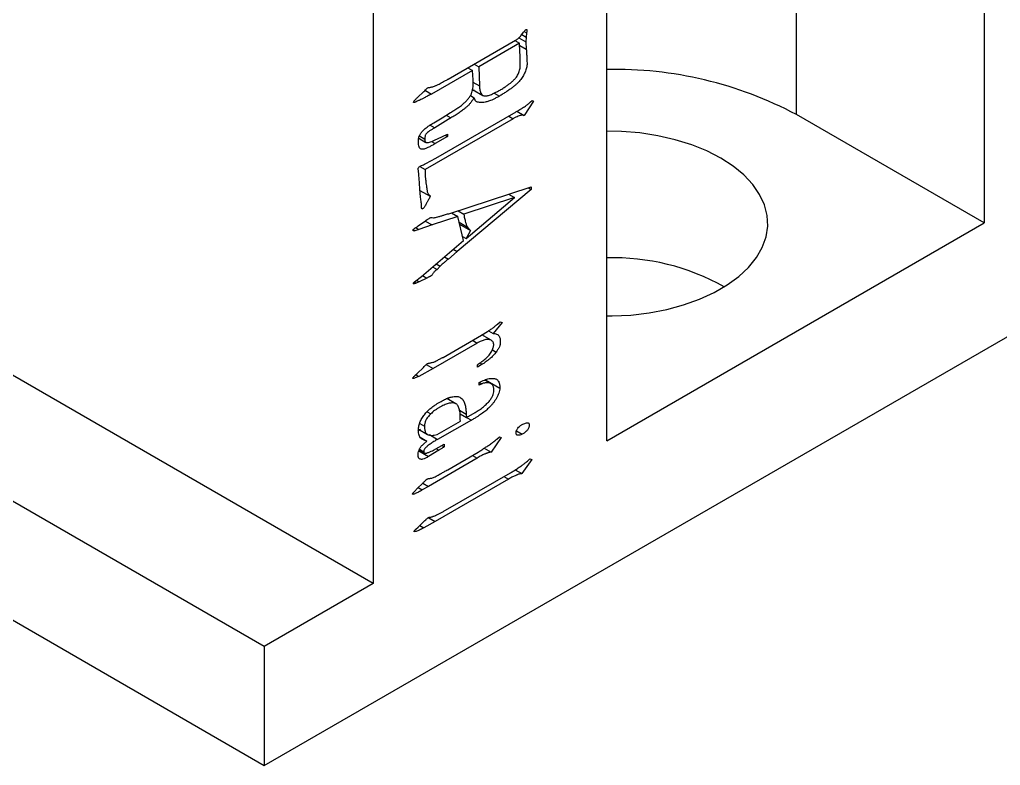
# Model space of a CAD drawing. Header units: millimetres. Extents: x 0 to 210, y 0 to 297.
# Drawn here: x 176.9 to 197.11, y 223.87 to 239.24 of the extents above; entities that cross this region are included whole.
import ezdxf

# ---------------------------------------------------------------- set-up
doc = ezdxf.new("R2010")
doc.units = ezdxf.units.MM

msp = doc.modelspace()

# ---------------------------------------------------------------- linework, layer by layer
at = {"color": 7, "linetype": 'Continuous', "lineweight": 25}
for p, q in [((192.903, 237.28), (192.903, 256.713)), ((196.774, 254.478), (196.774, 235.045)), ((184.188, 227.615), (141.09, 252.495)), ((181.943, 226.319), (138.844, 251.199)), ((188.996, 230.554), (188.996, 249.988)), ((138.844, 248.75), (181.943, 223.87)), ((184.188, 240.721), (184.188, 227.615)), ((185.728, 238.008), (187.12, 238.811)), ((187.105, 238.803), (187.201, 238.748)), ((187.189, 238.862), (187.33, 238.78)), ((187.23, 238.904), (187.283, 238.976)), ((187.247, 238.927), (187.34, 238.873)), ((187.297, 238.993), (187.347, 238.964)), ((187.34, 238.873), (187.33, 238.78)), ((187.347, 238.964), (187.34, 238.873)), ((187.201, 238.748), (186.361, 238.266)), ((187.209, 238.579), (187.201, 238.748)), ((187.33, 238.78), (187.34, 238.626)), ((186.134, 238.242), (186.23, 238.187)), ((186.269, 238.32), (186.361, 238.266)), ((186.361, 238.266), (186.376, 237.868)), ((186.23, 238.187), (185.389, 237.702)), ((186.244, 237.993), (186.23, 238.187)), ((186.234, 237.799), (186.447, 237.675)), ((186.241, 237.945), (186.376, 237.868)), ((185.101, 237.63), (185.23, 237.753)), ((185.263, 237.775), (185.389, 237.702)), ((186.187, 237.669), (186.265, 237.623)), ((186.266, 237.78), (186.226, 237.768)), ((186.286, 237.574), (186.265, 237.623)), ((187.49, 237.556), (187.294, 237.263)), ((187.426, 237.54), (187.461, 237.568)), ((187.461, 237.568), (187.49, 237.556)), ((187.07, 237.194), (185.254, 236.146)), ((185.436, 237.112), (185.607, 237.215)), ((185.785, 237.21), (185.454, 237.007)), ((185.479, 236.383), (187.081, 237.308)), ((185.607, 237.215), (185.781, 237.32)), ((185.69, 237.265), (185.785, 237.21)), ((187.147, 237.348), (187.294, 237.263)), ((196.774, 235.045), (192.903, 237.28)), ((185.362, 237.06), (185.454, 237.007)), ((185.125, 236.79), (185.27, 236.706)), ((185.139, 236.839), (185.251, 236.775)), ((185.714, 236.824), (185.464, 236.68)), ((185.511, 236.781), (185.714, 236.877)), ((185.663, 236.853), (185.714, 236.824)), ((185.714, 236.877), (185.714, 236.824)), ((181.943, 223.87), (203.828, 236.503)), ((185.269, 236.27), (185.479, 236.383)), ((185.143, 236.211), (185.254, 236.146)), ((185.123, 236.037), (185.116, 236.129)), ((185.137, 235.873), (185.123, 236.037)), ((185.742, 235.236), (187.44, 235.793)), ((187.377, 235.772), (187.44, 235.736)), ((187.44, 235.793), (187.44, 235.736)), ((185.149, 235.718), (185.361, 235.596)), ((187.44, 235.736), (185.913, 234.456)), ((187.098, 235.567), (186.052, 235.23)), ((186.098, 234.727), (187.098, 235.567)), ((186.972, 235.64), (187.098, 235.567)), ((185.191, 235.341), (185.201, 235.335)), ((185.927, 235.179), (185.397, 235.004)), ((185.797, 235.254), (185.927, 235.179)), ((186.044, 234.687), (185.927, 235.179)), ((185.933, 235.299), (186.052, 235.23)), ((185.112, 234.984), (185.261, 235.09)), ((185.397, 235.004), (185.126, 234.91)), ((185.397, 235.156), (185.429, 235.154)), ((185.965, 235.021), (186.19, 234.891)), ((188.996, 230.554), (196.774, 235.045)), ((185.009, 234.903), (185.041, 234.885)), ((185.126, 234.91), (185.041, 234.885)), ((185.061, 234.947), (185.126, 234.91)), ((186.025, 234.769), (186.098, 234.727)), ((186.19, 234.891), (186.098, 234.727)), ((186.13, 234.959), (186.19, 234.891)), ((185.18, 233.946), (186.044, 234.687)), ((185.913, 234.456), (185.735, 234.303)), ((185.483, 234.206), (185.568, 234.158)), ((185.568, 234.158), (185.5, 234.09)), ((185.652, 234.351), (185.735, 234.303)), ((185.199, 233.963), (185.29, 233.911)), ((185.409, 234.143), (185.5, 234.09)), ((185.032, 233.83), (185.069, 233.808)), ((185.037, 233.835), (185.18, 233.946)), ((185.13, 233.835), (185.069, 233.808)), ((185.077, 233.866), (185.13, 233.835)), ((185.29, 233.911), (185.13, 233.835)), ((186.839, 232.998), (186.657, 232.769)), ((186.746, 232.961), (186.803, 233.01)), ((186.803, 233.01), (186.839, 232.998)), ((186.415, 232.737), (186.543, 232.811)), ((186.618, 232.628), (186.422, 232.741)), ((186.562, 232.824), (186.657, 232.769)), ((186.329, 232.572), (185.418, 232.046)), ((185.625, 232.276), (186.415, 232.737)), ((186.23, 232.629), (186.329, 232.572)), ((186.641, 232.434), (186.721, 232.387)), ((186.433, 232.134), (186.333, 232.077)), ((186.384, 232.162), (186.433, 232.134)), ((185.045, 231.901), (185.09, 231.944)), ((185.09, 231.944), (185.219, 232.071)), ((185.418, 232.046), (185.123, 231.884)), ((185.279, 232.127), (185.418, 232.046)), ((186.333, 232.077), (186.333, 232.126)), ((185.063, 231.918), (185.123, 231.884)), ((186.369, 231.703), (186.369, 231.757)), ((186.422, 231.729), (186.369, 231.703)), ((186.61, 231.737), (186.485, 231.809)), ((186.5, 231.816), (186.796, 231.645)), ((185.889, 231.321), (185.702, 231.429)), ((185.736, 231.433), (185.738, 231.408)), ((186.105, 231.037), (186.286, 231.142)), ((185.503, 230.689), (185.981, 230.965)), ((186.208, 230.981), (185.511, 230.587)), ((185.975, 231.112), (186.105, 231.037)), ((186.101, 231.109), (186.105, 231.037)), ((185.157, 230.791), (185.107, 230.759)), ((185.122, 230.794), (185.303, 230.69)), ((185.147, 230.917), (185.244, 230.861)), ((187.136, 230.761), (187.255, 230.692)), ((185.15, 230.635), (185.293, 230.552)), ((185.226, 230.492), (185.293, 230.552)), ((185.343, 230.684), (185.511, 230.587)), ((185.443, 230.675), (185.503, 230.689)), ((186.824, 230.628), (186.618, 230.324)), ((186.732, 230.591), (186.788, 230.64)), ((186.788, 230.64), (186.824, 230.628)), ((185.125, 230.35), (185.326, 230.234)), ((185.131, 230.367), (185.241, 230.303)), ((185.139, 230.382), (185.23, 230.33)), ((185.539, 230.365), (185.326, 230.234)), ((185.429, 230.363), (185.649, 230.486)), ((185.487, 230.395), (185.539, 230.365)), ((185.602, 230.46), (185.649, 230.433)), ((185.649, 230.486), (185.649, 230.433)), ((185.721, 229.962), (186.351, 230.326)), ((186.475, 230.407), (186.618, 230.324)), ((186.326, 230.201), (185.326, 229.619)), ((186.23, 230.256), (186.326, 230.201)), ((187.451, 230.171), (187.248, 229.882)), ((187.362, 230.136), (187.415, 230.184)), ((187.415, 230.184), (187.451, 230.171)), ((187.111, 229.961), (187.248, 229.882)), ((186.97, 229.766), (185.461, 228.895)), ((185.674, 229.126), (187.016, 229.9)), ((185.084, 229.566), (185.212, 229.689)), ((185.326, 229.619), (185.197, 229.545)), ((185.112, 228.78), (185.233, 228.899)), ((185.066, 228.737), (185.112, 228.78)), ((185.461, 228.895), (185.226, 228.764)), ((184.188, 227.615), (181.943, 226.319)), ((181.943, 226.319), (181.943, 223.87))]:
    msp.add_line(p, q, dxfattribs=at)
at = {"color": 8, "linetype": 'Continuous', "lineweight": 25}
for p, q in [((187.203, 238.705), (187.34, 238.626)), ((186.676, 237.723), (186.785, 237.66)), ((186.977, 237.248), (187.07, 237.194)), ((185.385, 236.726), (185.464, 236.68)), ((185.255, 235.086), (185.397, 235.004)), ((185.956, 235.059), (186.13, 234.959)), ((185.83, 234.504), (185.913, 234.456)), ((186.372, 231.758), (186.422, 231.729)), ((185.295, 231.156), (185.372, 231.111)), ((185.961, 231.19), (186.101, 231.109)), ((186.109, 231.039), (186.208, 230.981)), ((186.877, 229.82), (186.97, 229.766)), ((185.113, 229.594), (185.197, 229.545)), ((185.209, 229.687), (185.326, 229.619)), ((185.333, 228.969), (185.461, 228.895)), ((185.144, 228.811), (185.226, 228.764))]:
    msp.add_line(p, q, dxfattribs=at)
at = {"color": 7, "linetype": 'Continuous', "lineweight": 25, "flags": 128}
msp.add_lwpolyline([(188.996, 233.129), (189.11, 233.13), (189.492, 233.149), (189.868, 233.194), (190.232, 233.264), (190.58, 233.358), (190.906, 233.474), (191.207, 233.611), (191.479, 233.768), (191.717, 233.942), (191.918, 234.13), (192.081, 234.331), (192.201, 234.541), (192.279, 234.758), (192.312, 234.979), (192.301, 235.2), (192.245, 235.42), (192.146, 235.634), (192.004, 235.839), (191.822, 236.034), (191.602, 236.216), (191.347, 236.381), (191.06, 236.529), (190.746, 236.656), (190.408, 236.761), (190.052, 236.843), (189.681, 236.9), (189.301, 236.932), (188.996, 236.939)], dxfattribs=at)
at = {"color": 7, "linetype": 'Continuous', "lineweight": 25}
for centre, radius, start, end in [((189.16, 230.226), 7.985, 62.047, 91.1746), ((189.127, 229.669), 4.66, 60.5924, 91.616)]:
    msp.add_arc(centre, radius, start, end, dxfattribs=at)
for points, knots in [([(187.283, 238.976), (187.29, 238.984), (187.301, 238.998), (187.318, 239.016), (187.331, 239.026), (187.342, 239.034), (187.35, 239.029), (187.352, 239.015), (187.352, 238.993), (187.349, 238.974), (187.347, 238.964)], [0, 0, 0, 0, 0.172549, 0.310456, 0.41505, 0.489008, 0.555792, 0.653307, 0.800997, 1, 1, 1, 1]), ([(187.12, 238.811), (187.13, 238.818), (187.151, 238.83), (187.18, 238.853), (187.207, 238.876), (187.222, 238.895), (187.23, 238.904)], [0, 0, 0, 0, 0.281989, 0.539311, 0.779049, 1, 1, 1, 1]), ([(187.34, 238.626), (187.342, 238.596), (187.345, 238.54), (187.349, 238.462), (187.352, 238.4), (187.355, 238.351), (187.355, 238.309), (187.349, 238.266), (187.338, 238.222), (187.323, 238.176), (187.304, 238.129), (187.28, 238.085), (187.254, 238.041), (187.224, 237.999), (187.189, 237.958), (187.148, 237.916), (187.101, 237.874), (187.047, 237.831), (186.988, 237.788), (186.924, 237.746), (186.856, 237.702), (186.809, 237.674), (186.785, 237.66)], [0, 0, 0, 0, 0.084018, 0.153991, 0.210518, 0.253033, 0.287973, 0.322876, 0.357891, 0.394679, 0.431656, 0.46751, 0.503633, 0.540621, 0.580048, 0.624464, 0.674527, 0.730393, 0.791128, 0.856384, 0.925821, 1, 1, 1, 1]), ([(187.216, 238.283), (187.216, 238.288), (187.216, 238.3), (187.215, 238.32), (187.215, 238.348), (187.214, 238.382), (187.213, 238.422), (187.212, 238.469), (187.21, 238.522), (187.209, 238.559), (187.209, 238.579)], [0, 0, 0, 0, 0.048663, 0.119659, 0.210925, 0.326518, 0.46243, 0.61861, 0.799172, 1, 1, 1, 1]), ([(187.038, 237.95), (187.053, 237.963), (187.081, 237.989), (187.118, 238.03), (187.149, 238.069), (187.172, 238.109), (187.189, 238.149), (187.203, 238.192), (187.211, 238.237), (187.214, 238.267), (187.216, 238.283)], [0, 0, 0, 0, 0.159352, 0.298834, 0.421008, 0.527375, 0.63192, 0.744716, 0.866472, 1, 1, 1, 1]), ([(185.23, 237.753), (185.241, 237.765), (185.262, 237.784), (185.288, 237.811), (185.306, 237.826), (185.32, 237.837), (185.335, 237.839), (185.354, 237.84), (185.381, 237.844), (185.413, 237.852), (185.445, 237.864), (185.473, 237.873), (185.498, 237.886), (185.527, 237.899), (185.566, 237.921), (185.612, 237.944), (185.656, 237.968), (185.691, 237.989), (185.714, 238), (185.725, 238.006), (185.728, 238.008)], [0, 0, 0, 0, 0.0723716, 0.1270556, 0.1632229, 0.181976, 0.2108579, 0.2525989, 0.3089534, 0.3777944, 0.4476558, 0.5055401, 0.5419144, 0.5990154, 0.6757029, 0.7720903, 0.866369, 0.9357529, 0.9803261, 1, 1, 1, 1]), ([(185.781, 237.32), (185.804, 237.334), (185.853, 237.366), (185.926, 237.414), (185.997, 237.464), (186.06, 237.515), (186.113, 237.566), (186.158, 237.621), (186.195, 237.677), (186.221, 237.735), (186.235, 237.794), (186.243, 237.856), (186.246, 237.924), (186.245, 237.969), (186.244, 237.993)], [0, 0, 0, 0, 0.098911, 0.210101, 0.318709, 0.407924, 0.485266, 0.559693, 0.628146, 0.689865, 0.753516, 0.82518, 0.908082, 1, 1, 1, 1]), ([(186.376, 237.868), (186.376, 237.852), (186.378, 237.822), (186.384, 237.782), (186.392, 237.748), (186.406, 237.714), (186.43, 237.684), (186.461, 237.667), (186.49, 237.662), (186.516, 237.665), (186.546, 237.669), (186.581, 237.679), (186.622, 237.695), (186.673, 237.718), (186.733, 237.749), (186.8, 237.785), (186.868, 237.825), (186.931, 237.867), (186.987, 237.907), (187.022, 237.936), (187.038, 237.95)], [0, 0, 0, 0, 0.050996, 0.096666, 0.137984, 0.174223, 0.238773, 0.298111, 0.328972, 0.363115, 0.400914, 0.443007, 0.492646, 0.553367, 0.625969, 0.709915, 0.795739, 0.872188, 0.940153, 1, 1, 1, 1]), ([(185.389, 237.702), (185.362, 237.688), (185.312, 237.662), (185.244, 237.628), (185.191, 237.6), (185.143, 237.576), (185.097, 237.554), (185.059, 237.537), (185.033, 237.528), (185.023, 237.526), (185.015, 237.525), (185.016, 237.53), (185.016, 237.531)], [0, 0, 0, 0, 0.217813, 0.39683, 0.534127, 0.632623, 0.775829, 0.895915, 0.942639, 0.973299, 0.990206, 1, 1, 1, 1]), ([(185.016, 237.531), (185.017, 237.533), (185.018, 237.538), (185.022, 237.55), (185.036, 237.567), (185.056, 237.589), (185.078, 237.614), (185.095, 237.625), (185.101, 237.63)], [0, 0, 0, 0, 0.050344, 0.119535, 0.259637, 0.513584, 0.790603, 1, 1, 1, 1]), ([(186.265, 237.623), (186.25, 237.602), (186.222, 237.564), (186.183, 237.509), (186.14, 237.46), (186.088, 237.414), (186.024, 237.366), (185.951, 237.313), (185.87, 237.26), (185.814, 237.227), (185.785, 237.21)], [0, 0, 0, 0, 0.110135, 0.200314, 0.287011, 0.392224, 0.518154, 0.666158, 0.829063, 1, 1, 1, 1]), ([(186.785, 237.66), (186.762, 237.647), (186.718, 237.622), (186.658, 237.592), (186.607, 237.568), (186.552, 237.548), (186.494, 237.535), (186.432, 237.526), (186.379, 237.527), (186.34, 237.534), (186.316, 237.543), (186.302, 237.551), (186.292, 237.562), (186.288, 237.57), (186.286, 237.574)], [0, 0, 0, 0, 0.126762, 0.23739, 0.330069, 0.40728, 0.538253, 0.660757, 0.771131, 0.866738, 0.908294, 0.944285, 0.97465, 1, 1, 1, 1]), ([(187.081, 237.308), (187.101, 237.319), (187.136, 237.34), (187.183, 237.368), (187.219, 237.389), (187.25, 237.407), (187.283, 237.43), (187.325, 237.456), (187.373, 237.493), (187.407, 237.523), (187.426, 237.54)], [0, 0, 0, 0, 0.171512, 0.308123, 0.408309, 0.47511, 0.580113, 0.69723, 0.833976, 1, 1, 1, 1]), ([(187.294, 237.263), (187.286, 237.263), (187.269, 237.264), (187.243, 237.265), (187.211, 237.26), (187.171, 237.245), (187.122, 237.224), (187.088, 237.205), (187.07, 237.194)], [0, 0, 0, 0, 0.122832, 0.241577, 0.37826, 0.557423, 0.768141, 1, 1, 1, 1]), ([(185.119, 236.756), (185.12, 236.767), (185.121, 236.786), (185.128, 236.816), (185.138, 236.845), (185.151, 236.872), (185.168, 236.898), (185.189, 236.925), (185.214, 236.951), (185.243, 236.979), (185.28, 237.009), (185.324, 237.04), (185.377, 237.075), (185.415, 237.099), (185.436, 237.112)], [0, 0, 0, 0, 0.065484, 0.125002, 0.180702, 0.233774, 0.289425, 0.351416, 0.420562, 0.498492, 0.59115, 0.705666, 0.84147, 1, 1, 1, 1]), ([(185.454, 237.007), (185.435, 236.996), (185.4, 236.975), (185.349, 236.943), (185.308, 236.914), (185.278, 236.889), (185.262, 236.862), (185.255, 236.838), (185.251, 236.808), (185.251, 236.787), (185.251, 236.775)], [0, 0, 0, 0, 0.206297, 0.399056, 0.559378, 0.678039, 0.729452, 0.798065, 0.885914, 1, 1, 1, 1]), ([(185.251, 236.775), (185.25, 236.763), (185.249, 236.74), (185.258, 236.713), (185.279, 236.7), (185.31, 236.7), (185.348, 236.709), (185.394, 236.727), (185.449, 236.752), (185.489, 236.771), (185.511, 236.781)], [0, 0, 0, 0, 0.092698, 0.17497, 0.260178, 0.364258, 0.490263, 0.630612, 0.797429, 1, 1, 1, 1]), ([(185.464, 236.68), (185.441, 236.667), (185.397, 236.642), (185.338, 236.611), (185.29, 236.587), (185.251, 236.572), (185.22, 236.564), (185.195, 236.563), (185.172, 236.568), (185.149, 236.582), (185.128, 236.611), (185.117, 236.659), (185.117, 236.709), (185.118, 236.742), (185.119, 236.756)], [0, 0, 0, 0, 0.139747, 0.257695, 0.352953, 0.427012, 0.486741, 0.543186, 0.594958, 0.645098, 0.741851, 0.837206, 0.927981, 1, 1, 1, 1]), ([(185.116, 236.129), (185.113, 236.137), (185.108, 236.15), (185.111, 236.175), (185.123, 236.192), (185.136, 236.207), (185.156, 236.22), (185.185, 236.231), (185.223, 236.248), (185.252, 236.262), (185.269, 236.27)], [0, 0, 0, 0, 0.132593, 0.212377, 0.278407, 0.338647, 0.427046, 0.567763, 0.760829, 1, 1, 1, 1]), ([(185.254, 236.146), (185.254, 236.13), (185.254, 236.098), (185.256, 236.058), (185.256, 236.025), (185.257, 236), (185.261, 235.974), (185.265, 235.94), (185.27, 235.894), (185.277, 235.841), (185.285, 235.788), (185.291, 235.742), (185.297, 235.706), (185.302, 235.672), (185.314, 235.642), (185.334, 235.622), (185.354, 235.613), (185.359, 235.601), (185.361, 235.596)], [0, 0, 0, 0, 0.079476, 0.145574, 0.196333, 0.232833, 0.271433, 0.329394, 0.406593, 0.503281, 0.600107, 0.680552, 0.742733, 0.788555, 0.857031, 0.920814, 0.971708, 1, 1, 1, 1]), ([(185.201, 235.335), (185.198, 235.335), (185.191, 235.334), (185.185, 235.343), (185.181, 235.356), (185.181, 235.384), (185.182, 235.423), (185.176, 235.47), (185.169, 235.52), (185.163, 235.559), (185.159, 235.589), (185.157, 235.612), (185.154, 235.641), (185.152, 235.676), (185.149, 235.717), (185.145, 235.763), (185.141, 235.816), (185.138, 235.854), (185.137, 235.873)], [0, 0, 0, 0, 0.021338, 0.043756, 0.069663, 0.10284, 0.180561, 0.268223, 0.362456, 0.458891, 0.489228, 0.529854, 0.581927, 0.644319, 0.717124, 0.800343, 0.895008, 1, 1, 1, 1]), ([(185.361, 235.596), (185.359, 235.592), (185.354, 235.581), (185.343, 235.559), (185.324, 235.523), (185.299, 235.477), (185.272, 235.431), (185.253, 235.394), (185.238, 235.368), (185.224, 235.351), (185.211, 235.342), (185.204, 235.337), (185.201, 235.335)], [0, 0, 0, 0, 0.03901, 0.115158, 0.23822, 0.428453, 0.618568, 0.746564, 0.832486, 0.903761, 0.959287, 1, 1, 1, 1]), ([(185.429, 235.154), (185.437, 235.154), (185.457, 235.155), (185.494, 235.164), (185.542, 235.176), (185.597, 235.194), (185.651, 235.212), (185.694, 235.224), (185.723, 235.234), (185.738, 235.236), (185.742, 235.236)], [0, 0, 0, 0, 0.084956, 0.202391, 0.355417, 0.541857, 0.724422, 0.861285, 0.953312, 1, 1, 1, 1]), ([(186.052, 235.23), (186.055, 235.209), (186.06, 235.172), (186.071, 235.122), (186.084, 235.077), (186.095, 235.036), (186.106, 235.004), (186.114, 234.983), (186.121, 234.969), (186.127, 234.962), (186.13, 234.959)], [0, 0, 0, 0, 0.212711, 0.369023, 0.517694, 0.709327, 0.80827, 0.888622, 0.952006, 1, 1, 1, 1]), ([(185.041, 234.885), (185.035, 234.884), (185.025, 234.883), (185.012, 234.883), (185.007, 234.889), (185.006, 234.898), (185.013, 234.911), (185.023, 234.92), (185.036, 234.93), (185.055, 234.944), (185.081, 234.962), (185.101, 234.976), (185.112, 234.984)], [0, 0, 0, 0, 0.122724, 0.205158, 0.260708, 0.304226, 0.356362, 0.431366, 0.502717, 0.620721, 0.785116, 1, 1, 1, 1]), ([(185.261, 235.09), (185.274, 235.099), (185.296, 235.114), (185.325, 235.132), (185.345, 235.145), (185.363, 235.154), (185.38, 235.157), (185.391, 235.157), (185.397, 235.156)], [0, 0, 0, 0, 0.267263, 0.476799, 0.628962, 0.720577, 0.855394, 1, 1, 1, 1]), ([(185.735, 234.303), (185.715, 234.287), (185.679, 234.257), (185.631, 234.216), (185.595, 234.184), (185.576, 234.165), (185.568, 234.158)], [0, 0, 0, 0, 0.356475, 0.639464, 0.855118, 1, 1, 1, 1]), ([(185.5, 234.09), (185.49, 234.081), (185.472, 234.065), (185.448, 234.041), (185.43, 234.02), (185.415, 233.998), (185.403, 233.978), (185.391, 233.962), (185.38, 233.956), (185.369, 233.95), (185.356, 233.945), (185.339, 233.936), (185.317, 233.925), (185.299, 233.916), (185.29, 233.911)], [0, 0, 0, 0, 0.13714, 0.249864, 0.338941, 0.407861, 0.502672, 0.556159, 0.593726, 0.650015, 0.694784, 0.769917, 0.870925, 1, 1, 1, 1]), ([(185.069, 233.808), (185.062, 233.805), (185.05, 233.798), (185.034, 233.793), (185.023, 233.789), (185.014, 233.788), (185.011, 233.795), (185.014, 233.808), (185.023, 233.823), (185.032, 233.831), (185.037, 233.835)], [0, 0, 0, 0, 0.207046, 0.368033, 0.482299, 0.553315, 0.640933, 0.728232, 0.844321, 1, 1, 1, 1]), ([(186.543, 232.811), (186.561, 232.822), (186.599, 232.845), (186.654, 232.886), (186.703, 232.926), (186.733, 232.95), (186.746, 232.961)], [0, 0, 0, 0, 0.267332, 0.54983, 0.808654, 1, 1, 1, 1]), ([(186.445, 232.754), (186.445, 232.747), (186.446, 232.739), (186.442, 232.73), (186.441, 232.729)], [0, 0, 0, 0, 0.9055104, 1, 1, 1, 1]), ([(186.657, 232.769), (186.669, 232.768), (186.694, 232.766), (186.728, 232.758), (186.759, 232.742), (186.779, 232.717), (186.791, 232.69), (186.799, 232.663), (186.802, 232.628), (186.805, 232.59), (186.802, 232.545), (186.786, 232.494), (186.758, 232.44), (186.734, 232.406), (186.721, 232.387)], [0, 0, 0, 0, 0.0955864, 0.1869132, 0.2778642, 0.3742898, 0.4283045, 0.4895859, 0.5597249, 0.6386548, 0.7202938, 0.8038269, 0.8952198, 1, 1, 1, 1]), ([(186.668, 232.545), (186.666, 232.556), (186.662, 232.577), (186.649, 232.602), (186.63, 232.622), (186.605, 232.636), (186.576, 232.645), (186.543, 232.647), (186.507, 232.642), (186.456, 232.629), (186.397, 232.608), (186.35, 232.583), (186.329, 232.572)], [0, 0, 0, 0, 0.071841, 0.144546, 0.220815, 0.303876, 0.390355, 0.479325, 0.570754, 0.668082, 0.84971, 1, 1, 1, 1]), ([(186.333, 232.126), (186.363, 232.147), (186.421, 232.187), (186.491, 232.241), (186.541, 232.287), (186.574, 232.322), (186.603, 232.36), (186.627, 232.4), (186.646, 232.439), (186.66, 232.477), (186.667, 232.513), (186.668, 232.535), (186.668, 232.545)], [0, 0, 0, 0, 0.2133826, 0.4052903, 0.4937192, 0.5766298, 0.654501, 0.7308715, 0.8034575, 0.870387, 0.9349152, 1, 1, 1, 1]), ([(186.721, 232.387), (186.711, 232.375), (186.691, 232.349), (186.657, 232.313), (186.619, 232.275), (186.577, 232.24), (186.535, 232.207), (186.497, 232.177), (186.463, 232.153), (186.442, 232.14), (186.433, 232.134)], [0, 0, 0, 0, 0.111437, 0.233776, 0.368908, 0.516722, 0.663035, 0.790866, 0.903616, 1, 1, 1, 1]), ([(185.219, 232.071), (185.229, 232.081), (185.248, 232.1), (185.273, 232.123), (185.292, 232.139), (185.308, 232.15), (185.326, 232.156), (185.348, 232.159), (185.375, 232.164), (185.403, 232.171), (185.432, 232.18), (185.455, 232.189), (185.475, 232.199), (185.495, 232.209), (185.52, 232.222), (185.548, 232.237), (185.575, 232.25), (185.598, 232.263), (185.614, 232.27), (185.622, 232.275), (185.625, 232.276)], [0, 0, 0, 0, 0.081984, 0.145524, 0.189911, 0.217898, 0.263025, 0.320493, 0.388809, 0.464398, 0.538694, 0.600337, 0.634743, 0.681831, 0.742949, 0.815485, 0.886752, 0.941456, 0.978396, 1, 1, 1, 1]), ([(185.123, 231.884), (185.106, 231.876), (185.076, 231.862), (185.042, 231.847), (185.02, 231.84), (185.01, 231.839), (185.003, 231.841), (185.004, 231.846), (185.005, 231.849)], [0, 0, 0, 0, 0.386931, 0.704943, 0.824465, 0.911529, 0.958381, 1, 1, 1, 1]), ([(185.005, 231.849), (185.005, 231.851), (185.007, 231.856), (185.011, 231.867), (185.025, 231.883), (185.037, 231.894), (185.045, 231.901)], [0, 0, 0, 0, 0.101113, 0.24008, 0.518014, 1, 1, 1, 1]), ([(186.369, 231.757), (186.388, 231.766), (186.423, 231.784), (186.475, 231.808), (186.525, 231.827), (186.577, 231.84), (186.632, 231.846), (186.677, 231.842), (186.712, 231.834), (186.736, 231.821), (186.756, 231.802), (186.776, 231.769), (186.794, 231.719), (186.795, 231.67), (186.796, 231.645)], [0, 0, 0, 0, 0.096169, 0.180024, 0.262074, 0.352582, 0.45136, 0.559523, 0.615475, 0.670108, 0.724633, 0.781048, 0.892253, 1, 1, 1, 1]), ([(186.671, 231.622), (186.669, 231.634), (186.667, 231.657), (186.657, 231.687), (186.643, 231.71), (186.625, 231.728), (186.604, 231.741), (186.579, 231.75), (186.55, 231.754), (186.52, 231.753), (186.491, 231.751), (186.464, 231.746), (186.442, 231.74), (186.428, 231.733), (186.422, 231.729)], [0, 0, 0, 0, 0.092696, 0.180924, 0.265419, 0.349849, 0.435458, 0.524669, 0.616823, 0.713859, 0.806508, 0.884458, 0.94962, 1, 1, 1, 1]), ([(186.796, 231.645), (186.794, 231.628), (186.789, 231.594), (186.774, 231.54), (186.753, 231.487), (186.725, 231.435), (186.694, 231.385), (186.66, 231.337), (186.623, 231.292), (186.571, 231.238), (186.503, 231.176), (186.433, 231.122), (186.374, 231.083), (186.324, 231.05), (186.268, 231.016), (186.229, 230.993), (186.208, 230.981)], [0, 0, 0, 0, 0.05887, 0.115987, 0.17368, 0.232382, 0.29102, 0.349293, 0.407532, 0.466851, 0.585472, 0.703131, 0.765452, 0.83583, 0.914232, 1, 1, 1, 1]), ([(186.286, 231.142), (186.315, 231.159), (186.372, 231.194), (186.441, 231.245), (186.493, 231.289), (186.527, 231.321), (186.558, 231.353), (186.585, 231.385), (186.609, 231.417), (186.628, 231.448), (186.644, 231.479), (186.659, 231.518), (186.671, 231.568), (186.671, 231.604), (186.671, 231.622)], [0, 0, 0, 0, 0.1734148, 0.3387988, 0.4164602, 0.4891674, 0.5536917, 0.6142696, 0.670174, 0.7222195, 0.7699348, 0.8151235, 0.9054278, 1, 1, 1, 1]), ([(185.119, 230.747), (185.118, 230.759), (185.117, 230.784), (185.12, 230.824), (185.128, 230.866), (185.14, 230.909), (185.155, 230.953), (185.176, 230.996), (185.199, 231.037), (185.235, 231.09), (185.286, 231.152), (185.343, 231.208), (185.393, 231.248), (185.435, 231.28), (185.482, 231.31), (185.532, 231.34), (185.582, 231.368), (185.63, 231.394), (185.673, 231.416), (185.701, 231.429), (185.714, 231.436)], [0, 0, 0, 0, 0.043197, 0.086568, 0.128792, 0.17283, 0.216973, 0.26056, 0.303216, 0.347636, 0.437831, 0.530591, 0.580994, 0.636336, 0.696784, 0.763275, 0.830441, 0.892135, 0.948436, 1, 1, 1, 1]), ([(185.981, 230.965), (185.98, 230.986), (185.98, 231.028), (185.979, 231.081), (185.977, 231.126), (185.971, 231.161), (185.962, 231.198), (185.95, 231.235), (185.936, 231.27), (185.918, 231.3), (185.894, 231.32), (185.867, 231.332), (185.837, 231.337), (185.804, 231.338), (185.769, 231.334), (185.731, 231.325), (185.689, 231.311), (185.645, 231.294), (185.598, 231.27), (185.548, 231.244), (185.499, 231.214), (185.453, 231.184), (185.411, 231.149), (185.385, 231.123), (185.372, 231.111)], [0, 0, 0, 0, 0.059129, 0.120001, 0.152802, 0.189513, 0.229614, 0.274646, 0.319736, 0.361609, 0.402042, 0.440656, 0.479981, 0.519523, 0.560989, 0.604042, 0.649187, 0.69798, 0.7498, 0.804955, 0.859501, 0.910225, 0.956612, 1, 1, 1, 1]), ([(185.714, 231.436), (185.726, 231.44), (185.751, 231.45), (185.79, 231.46), (185.83, 231.467), (185.872, 231.473), (185.914, 231.473), (185.952, 231.464), (185.986, 231.447), (186.016, 231.422), (186.042, 231.392), (186.062, 231.355), (186.078, 231.314), (186.086, 231.269), (186.091, 231.224), (186.096, 231.183), (186.099, 231.145), (186.101, 231.12), (186.101, 231.109)], [0, 0, 0, 0, 0.0542769, 0.113533, 0.1756255, 0.2429495, 0.3114001, 0.379162, 0.4469768, 0.5172496, 0.586503, 0.6535736, 0.7198239, 0.7853167, 0.8477403, 0.9045982, 0.9550582, 1, 1, 1, 1]), ([(185.372, 231.111), (185.36, 231.1), (185.339, 231.078), (185.31, 231.045), (185.287, 231.013), (185.27, 230.981), (185.258, 230.951), (185.25, 230.921), (185.245, 230.89), (185.244, 230.871), (185.244, 230.861)], [0, 0, 0, 0, 0.169287, 0.317148, 0.446005, 0.557849, 0.662487, 0.768611, 0.880667, 1, 1, 1, 1]), ([(187.244, 230.887), (187.253, 230.892), (187.274, 230.903), (187.307, 230.918), (187.344, 230.93), (187.371, 230.931), (187.389, 230.924), (187.397, 230.91), (187.401, 230.891), (187.4, 230.868), (187.396, 230.842), (187.385, 230.815), (187.37, 230.79), (187.344, 230.759), (187.305, 230.723), (187.272, 230.703), (187.255, 230.692)], [0, 0, 0, 0, 0.067647, 0.160207, 0.260217, 0.350902, 0.393006, 0.435947, 0.481551, 0.535642, 0.58975, 0.64006, 0.691679, 0.747352, 0.868425, 1, 1, 1, 1]), ([(185.293, 230.552), (185.273, 230.558), (185.233, 230.571), (185.186, 230.593), (185.153, 230.62), (185.136, 230.653), (185.123, 230.695), (185.12, 230.729), (185.119, 230.747)], [0, 0, 0, 0, 0.239126, 0.472137, 0.588265, 0.712982, 0.848714, 1, 1, 1, 1]), ([(185.244, 230.861), (185.244, 230.843), (185.244, 230.805), (185.251, 230.76), (185.263, 230.726), (185.281, 230.706), (185.303, 230.688), (185.331, 230.678), (185.36, 230.671), (185.389, 230.667), (185.416, 230.668), (185.435, 230.673), (185.443, 230.675)], [0, 0, 0, 0, 0.128402, 0.276872, 0.358559, 0.444113, 0.539337, 0.642885, 0.747687, 0.840304, 0.924807, 1, 1, 1, 1]), ([(187.13, 230.731), (187.131, 230.738), (187.131, 230.753), (187.137, 230.775), (187.148, 230.797), (187.168, 230.826), (187.2, 230.859), (187.229, 230.877), (187.244, 230.887)], [0, 0, 0, 0, 0.119936, 0.228723, 0.33563, 0.452085, 0.705606, 1, 1, 1, 1]), ([(187.255, 230.692), (187.238, 230.686), (187.207, 230.674), (187.171, 230.67), (187.147, 230.675), (187.136, 230.688), (187.129, 230.706), (187.13, 230.722), (187.13, 230.731)], [0, 0, 0, 0, 0.285313, 0.5421, 0.657875, 0.766017, 0.876992, 1, 1, 1, 1]), ([(185.511, 230.587), (185.485, 230.572), (185.434, 230.542), (185.373, 230.501), (185.328, 230.469), (185.3, 230.448), (185.277, 230.426), (185.258, 230.407), (185.244, 230.389), (185.234, 230.369), (185.229, 230.348), (185.229, 230.336), (185.23, 230.33)], [0, 0, 0, 0, 0.246056, 0.474624, 0.577838, 0.664969, 0.74072, 0.802958, 0.854247, 0.900151, 0.947141, 1, 1, 1, 1]), ([(186.351, 230.326), (186.357, 230.33), (186.375, 230.341), (186.407, 230.361), (186.451, 230.39), (186.502, 230.424), (186.554, 230.458), (186.598, 230.488), (186.63, 230.511), (186.66, 230.532), (186.692, 230.559), (186.717, 230.579), (186.732, 230.591)], [0, 0, 0, 0, 0.052293, 0.136311, 0.250789, 0.395555, 0.541791, 0.656376, 0.74221, 0.7963, 0.887489, 1, 1, 1, 1]), ([(185.326, 230.234), (185.305, 230.222), (185.267, 230.201), (185.221, 230.182), (185.189, 230.174), (185.169, 230.176), (185.15, 230.181), (185.134, 230.192), (185.122, 230.208), (185.113, 230.229), (185.108, 230.253), (185.11, 230.29), (185.119, 230.338), (185.136, 230.386), (185.157, 230.421), (185.177, 230.447), (185.2, 230.47), (185.217, 230.485), (185.226, 230.492)], [0, 0, 0, 0, 0.127828, 0.235131, 0.282716, 0.329707, 0.376897, 0.426695, 0.476258, 0.523892, 0.571231, 0.621029, 0.716844, 0.803165, 0.846795, 0.893032, 0.944085, 1, 1, 1, 1]), ([(185.23, 230.33), (185.231, 230.323), (185.232, 230.307), (185.247, 230.3), (185.262, 230.299), (185.28, 230.303), (185.302, 230.308), (185.336, 230.322), (185.379, 230.34), (185.413, 230.356), (185.429, 230.363)], [0, 0, 0, 0, 0.08875, 0.184394, 0.24597, 0.327044, 0.425982, 0.546684, 0.791263, 1, 1, 1, 1]), ([(185.649, 230.433), (185.638, 230.425), (185.616, 230.412), (185.586, 230.393), (185.561, 230.377), (185.546, 230.369), (185.539, 230.365)], [0, 0, 0, 0, 0.315897, 0.588603, 0.818308, 1, 1, 1, 1]), ([(186.618, 230.324), (186.606, 230.322), (186.585, 230.319), (186.558, 230.312), (186.538, 230.304), (186.519, 230.298), (186.497, 230.289), (186.47, 230.279), (186.44, 230.265), (186.405, 230.248), (186.367, 230.226), (186.34, 230.21), (186.326, 230.201)], [0, 0, 0, 0, 0.126153, 0.227225, 0.276126, 0.339691, 0.417277, 0.507453, 0.611493, 0.727469, 0.857485, 1, 1, 1, 1]), ([(187.016, 229.9), (187.039, 229.914), (187.086, 229.942), (187.156, 229.987), (187.222, 230.031), (187.279, 230.071), (187.324, 230.106), (187.35, 230.127), (187.362, 230.136)], [0, 0, 0, 0, 0.194348, 0.405608, 0.606669, 0.770106, 0.900869, 1, 1, 1, 1]), ([(185.308, 229.773), (185.312, 229.775), (185.323, 229.779), (185.343, 229.78), (185.368, 229.785), (185.396, 229.79), (185.427, 229.802), (185.462, 229.817), (185.496, 229.834), (185.521, 229.847), (185.538, 229.857), (185.551, 229.864), (185.569, 229.875), (185.59, 229.887), (185.617, 229.902), (185.647, 229.92), (185.682, 229.94), (185.707, 229.955), (185.721, 229.962)], [0, 0, 0, 0, 0.029659, 0.084671, 0.15282, 0.218971, 0.293359, 0.38229, 0.470721, 0.540071, 0.560232, 0.591734, 0.633317, 0.68498, 0.747984, 0.821069, 0.905494, 1, 1, 1, 1]), ([(185.212, 229.689), (185.22, 229.698), (185.236, 229.713), (185.255, 229.733), (185.269, 229.746), (185.28, 229.759), (185.293, 229.768), (185.302, 229.771), (185.308, 229.773)], [0, 0, 0, 0, 0.273343, 0.480492, 0.62952, 0.714116, 0.84152, 1, 1, 1, 1]), ([(187.248, 229.882), (187.237, 229.88), (187.218, 229.878), (187.195, 229.873), (187.176, 229.866), (187.157, 229.859), (187.134, 229.849), (187.095, 229.832), (187.04, 229.806), (186.994, 229.78), (186.97, 229.766)], [0, 0, 0, 0, 0.1217489, 0.215126, 0.2627392, 0.3272167, 0.4119999, 0.5134678, 0.7459524, 1, 1, 1, 1]), ([(184.998, 229.459), (184.998, 229.462), (184.999, 229.468), (185.006, 229.48), (185.019, 229.495), (185.038, 229.517), (185.06, 229.543), (185.076, 229.559), (185.084, 229.566)], [0, 0, 0, 0, 0.06894, 0.145757, 0.277801, 0.504279, 0.76776, 1, 1, 1, 1]), ([(185.197, 229.545), (185.171, 229.53), (185.123, 229.503), (185.067, 229.476), (185.03, 229.459), (185.013, 229.456), (185, 229.451), (184.999, 229.457), (184.998, 229.459)], [0, 0, 0, 0, 0.383576, 0.706331, 0.831181, 0.919219, 0.972279, 1, 1, 1, 1]), ([(185.233, 228.899), (185.244, 228.91), (185.264, 228.928), (185.289, 228.95), (185.307, 228.965), (185.322, 228.976), (185.339, 228.982), (185.36, 228.985), (185.385, 228.989), (185.411, 228.996), (185.439, 229.007), (185.472, 229.021), (185.515, 229.041), (185.565, 229.066), (185.62, 229.095), (185.657, 229.116), (185.674, 229.126)], [0, 0, 0, 0, 0.078088, 0.136201, 0.177226, 0.199666, 0.236548, 0.291148, 0.353177, 0.411587, 0.472415, 0.543511, 0.634324, 0.75441, 0.883696, 1, 1, 1, 1]), ([(185.226, 228.764), (185.21, 228.755), (185.181, 228.739), (185.14, 228.718), (185.104, 228.701), (185.075, 228.692), (185.052, 228.686), (185.039, 228.686), (185.027, 228.684), (185.029, 228.69), (185.03, 228.692)], [0, 0, 0, 0, 0.228013, 0.428205, 0.603574, 0.750263, 0.865322, 0.939996, 0.980494, 1, 1, 1, 1]), ([(185.03, 228.692), (185.031, 228.695), (185.035, 228.703), (185.045, 228.715), (185.055, 228.729), (185.063, 228.735), (185.066, 228.737)], [0, 0, 0, 0, 0.15181, 0.45543, 0.794888, 1, 1, 1, 1])]:
    msp.add_open_spline(points, degree=3, knots=knots, dxfattribs=at)

doc.saveas('drawing.dxf')
